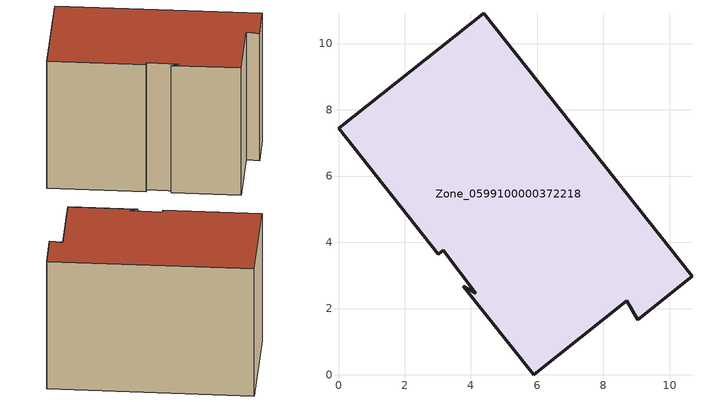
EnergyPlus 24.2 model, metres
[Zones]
Zone_0599100000372218
 floor ground (C_G): 3.01,3.64 0,7.44 4.39,10.92 10.67,2.97 9.03,1.66 8.7,2.23 5.89,0 3.77,2.68 4.14,2.47 3.16,3.77 z3.38
 wall outside (C_F): 0,7.44 3.01,3.64 3.16,3.77 4.14,2.47 3.77,2.68 5.89,0 8.7,2.23 9.03,1.66 10.67,2.97 4.39,10.92 0,7.44 z3.38:10.44
 roof outside (C_R): 3.16,3.77 4.14,2.47 3.77,2.68 5.89,0 8.7,2.23 9.03,1.66 10.67,2.97 4.39,10.92 0,7.44 3.01,3.64 z10.44
[BUILDING]
Pand.0599100000372218: North Axis=0; Terrain=City; Loads Convergence Tolerance Value=0.04; Temperature Convergence Tolerance Value=0.4; Solar Distribution=FullExterior; Maximum Number of Warmup Days=25; Minimum Number of Warmup Days=1
[Site:Location]
Rotterdam.The.Hague.AP_ZH_NLD Design_Conditions: Latitude=51.96; Longitude=4.45; Time Zone=1; Elevation=-4.5
[SITE:GROUNDTEMPERATURE:BUILDINGSURFACE]
18, 18, 18, 18, 18, 18, 18, 18, 18, 18, 18, 18
[MATERIAL] Thermal Absorptance=0.9; Solar Absorptance=0.7; Visible Absorptance=0.7
Name | Roughness | Thickness | Conductivity | Density | Specific Heat
G.TC.1992-2005 | MediumSmooth | 0.15 | 0.06 | 540 | 1210
F.TC.1992-2005 | Rough | 0.3 | 0.12 | 1920 | 840
R.TC.1992-2005 | MediumRough | 0.2 | 0.08 | 1500 | 1000
[CONSTRUCTION]
C_G: G.TC.1992-2005
C_F: F.TC.1992-2005
C_R: R.TC.1992-2005
[ZONE]
Zone_0599100000372218: Type=1; Multiplier=1; Ceiling Height=Autocalculate; Volume=Autocalculate; Floor Area=autocalculate; Part of Total Floor Area=Yes
[ZONEINFILTRATION:DESIGNFLOWRATE]
Infil_Zone_0599100000372218: Zone or ZoneList or Space or SpaceList=Zone_0599100000372218; Schedule=AlwaysOn; Design Flow Rate Calculation Method=Flow/Area; Flow Rate per Floor Area=0.0015; Constant Term Coefficient=1; Temperature Term Coefficient=0; Velocity Term Coefficient=0; Velocity Squared Term Coefficient=0
[HVACTEMPLATE:ZONE:IDEALLOADSAIRSYSTEM]
Zone_0599100000372218: Maximum Heating Supply Air Temperature=50; Minimum Cooling Supply Air Temperature=13; Maximum Heating Supply Air Humidity Ratio=0.0156; Minimum Cooling Supply Air Humidity Ratio=0.0077; Heating Limit=NoLimit; Cooling Limit=NoLimit; Dehumidification Control Type=ConstantSensibleHeatRatio; Cooling Sensible Heat Ratio=0.7; Dehumidification Setpoint=60; Humidification Control Type=None; Humidification Setpoint=30; Outdoor Air Method=None; Outdoor Air Flow Rate per Person=0.00944; Outdoor Air Flow Rate per Zone Floor Area=0; Outdoor Air Flow Rate per Zone=0; Demand Controlled Ventilation Type=None; Outdoor Air Economizer Type=NoEconomizer; Heat Recovery Type=None; Sensible Heat Recovery Effectiveness=0.7; Latent Heat Recovery Effectiveness=0.65
[ZONECONTROL:THERMOSTAT]
ThermostatControl_Zone_0599100000372218: Zone or ZoneList=Zone_0599100000372218; Control Type Schedule=DualSetpointControlType; Control 1=Thermostat_Zone_0599100000372218; Temperature Difference Between Cutout And Setpoint=0
[THERMOSTATSETPOINT:DUALSETPOINT]
Thermostat_Zone_0599100000372218: Heating Setpoint Temperature Schedule=HeatingSetpoint_Zone_0599100000372218; Cooling Setpoint Temperature Schedule=CoolingSetpoint_Zone_0599100000372218
[SCHEDULE:COMPACT]
HeatingSetpoint_Zone_0599100000372218: Through: 12/31, For: AllDays, Until: 24:00, 21
CoolingSetpoint_Zone_0599100000372218: Through: 12/31, For: AllDays, Until: 24:00, 24
DualSetpointControlType: Through: 12/31, For: AllDays, Until: 24:00, 4
AlwaysOn: Through: 12/31, For: AllDays, Until: 24:00, 1
